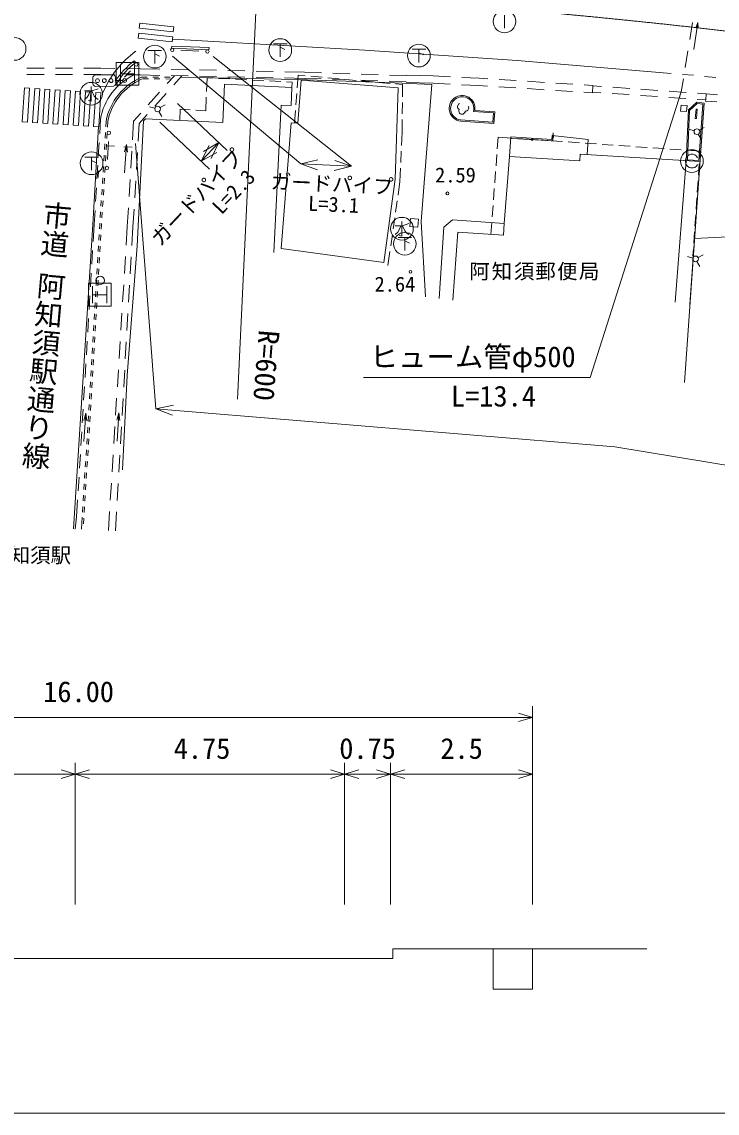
# Model space of a CAD drawing. Units: millimetres, scale not verified. Extents: x 40000 to 680000, y 20000 to 380000.
# Drawn here: x 106568 to 167835, y 205000 to 301120 of the extents above; entities that cross this region are included whole.
import ezdxf
from ezdxf.enums import TextEntityAlignment as Align

# ---------------------------------------------------------------- set-up
doc = ezdxf.new("R2010")
doc.units = ezdxf.units.MM
doc.header["$LTSCALE"] = 1000
doc.linetypes.add('CHAIN', pattern=[18.5, 12, -1.5, 3.5, -1.5])
for name, color, linetype, lineweight in [('M-BGD', 7, 'Continuous', 13), ('M-BGD-EXST', 7, 'Continuous', 13), ('M-BMK', 2, 'CHAIN', 13), ('M-BMK-OTRS', 5, 'Continuous', 13), ('M-BMK-SRVR', 3, 'Continuous', 13), ('M-STR-HTXT', 7, 'Continuous', 13), ('M-STR-STRC', 7, 'Continuous', 13), ('M-STR-STRD', 7, 'Continuous', 13), ('M-TTL-BAND', 7, 'Continuous', 13)]:
    doc.layers.add(name, color=color, linetype=linetype, lineweight=lineweight)
doc.layers.add('M-BGD-HTXT', color=7, linetype='Continuous')
doc.styles.add('@ＭＳ ゴシック', font='')
doc.styles.add('ＭＳ ゴシック', font='')
doc.styles.get('@ＭＳ ゴシック').set_extended_font_data('@MS Gothic')
doc.styles.get('ＭＳ ゴシック').set_extended_font_data('MS Gothic')

msp = doc.modelspace()

# ---------------------------------------------------------------- linework, layer by layer
at = {"layer": 'M-BGD'}
for p, q in [((165412, 299566), (165648, 301048)), ((166123, 301069), (165777, 298691)), ((166123, 301069), (165952, 300589)), ((166150, 300560), (166123, 301069)), ((120569, 298616), (122172, 298543)), ((165019, 297097), (165255, 298579)), ((107023, 297026), (108523, 297027)), ((109523, 297028), (111023, 297029)), ((112023, 297029), (113520, 297030)), ((113520, 297030), (114757, 297016)), ((107024, 296476), (108524, 296477)), ((109524, 296478), (111024, 296479)), ((112024, 296479), (113517, 296480)), ((113517, 296480), (114753, 296466)), ((116139, 296816), (115612, 296259)), ((115752, 296455), (116988, 296440)), ((115757, 297005), (116994, 296990)), ((118717, 296404), (116983, 296440)), ((118730, 296954), (116994, 296990)), ((120008, 296378), (119379, 295675)), ((121217, 296352), (119717, 296384)), ((121230, 296902), (119730, 296933)), ((120667, 296364), (119953, 295566)), ((123716, 296300), (122216, 296332)), ((123729, 296850), (122230, 296881)), ((122899, 296187), (122846, 294990)), ((123399, 296162), (122899, 296187)), ((124898, 296088), (123899, 296137)), ((126216, 296249), (124716, 296280)), ((126229, 296798), (124729, 296830)), ((126396, 296013), (125397, 296063)), ((128715, 296197), (127215, 296228)), ((128728, 296746), (127229, 296778)), ((131449, 296140), (129715, 296176)), ((131464, 296690), (129728, 296726)), ((130838, 295311), (130925, 296422)), ((130925, 296422), (131538, 296367)), ((132947, 296089), (131449, 296140)), ((132964, 296639), (131464, 296690)), ((132036, 296323), (133032, 296233)), ((133530, 296189), (134526, 296099)), ((135445, 296005), (133946, 296055)), ((135462, 296554), (133963, 296605)), ((135024, 296054), (136020, 295965)), ((137961, 296470), (136462, 296520)), ((140460, 296385), (138960, 296436)), ((142825, 296355), (140464, 296418)), ((144343, 296278), (142825, 296355)), ((146859, 296149), (145341, 296227)), ((147629, 296101), (146859, 296149)), ((164676, 294940), (164862, 296110)), ((124420, 295637), (124285, 292250)), ((124420, 295637), (130358, 295348)), ((127894, 295938), (126895, 295988)), ((129392, 295864), (128393, 295914)), ((130392, 295814), (129891, 295839)), ((130358, 295348), (130311, 293743)), ((130358, 295348), (130392, 295814)), ((131191, 295972), (130894, 292183)), ((131191, 295972), (139737, 295303)), ((137944, 295920), (136445, 295971)), ((136518, 295920), (137514, 295831)), ((138012, 295786), (139008, 295697)), ((140441, 295836), (138943, 295886)), ((139737, 295303), (139472, 287259)), ((139506, 295652), (140119, 295597)), ((140119, 295597), (140106, 294506)), ((142800, 295706), (140446, 295768)), ((144312, 295629), (142800, 295706)), ((146822, 295500), (145310, 295577)), ((147590, 295452), (146822, 295500)), ((150085, 295297), (148588, 295390)), ((150124, 295946), (148627, 296039)), ((152581, 295141), (151083, 295235)), ((152619, 295790), (151122, 295883)), ((155114, 295635), (153617, 295728)), ((156882, 295524), (156112, 295572)), ((156882, 295524), (156842, 294876)), ((157632, 295427), (156879, 295479)), ((160126, 295254), (158629, 295358)), ((162620, 295082), (161123, 295185)), ((118711, 294930), (117711, 293813)), ((119285, 294821), (118285, 293704)), ((122824, 294490), (122772, 293293)), ((130721, 293816), (130799, 294813)), ((155076, 294986), (153579, 295079)), ((156842, 294876), (156074, 294923)), ((157596, 294878), (156845, 294930)), ((160090, 294706), (158593, 294809)), ((162584, 294533), (161087, 294637)), ((165078, 294361), (163581, 294464)), ((165114, 294910), (163618, 295013)), ((166826, 294240), (166075, 294292)), ((166864, 294788), (166112, 294841)), ((166818, 294145), (166826, 294240)), ((167819, 294064), (166818, 294145)), ((166864, 294788), (166826, 294240)), ((167870, 294705), (166864, 294788)), ((117811, 293648), (118292, 293511)), ((118654, 293225), (118897, 292788)), ((118751, 293564), (119187, 293807)), ((120513, 293432), (120494, 292440)), ((121393, 293378), (120513, 293432)), ((122772, 293293), (121892, 293347)), ((129411, 293770), (128773, 280796)), ((129411, 293770), (130311, 293743)), ((130595, 292207), (130682, 293317)), ((140101, 294006), (140090, 293007)), ((148240, 293191), (146474, 293315)), ((148169, 292171), (148240, 293191)), ((166690, 293965), (164952, 269345)), ((165310, 293360), (165115, 288884)), ((165310, 293360), (166050, 294037)), ((165904, 292619), (165974, 293433)), ((165974, 293433), (166074, 293424)), ((166003, 292610), (166074, 293424)), ((166050, 294037), (166690, 293965)), ((113502, 292540), (113428, 291299)), ((116414, 292365), (116317, 290731)), ((117044, 293068), (116414, 292365)), ((117617, 292959), (116903, 292161)), ((117284, 292411), (117470, 292591)), ((117470, 292591), (124285, 292250)), ((130296, 292230), (129430, 281155)), ((130296, 292230), (130894, 292183)), ((140084, 292507), (140072, 291416)), ((148169, 292171), (145235, 292376)), ((166003, 292610), (165904, 292619)), ((116903, 292161), (116811, 290615)), ((140072, 291416), (140022, 290241)), ((153377, 291337), (153349, 290653)), ((153377, 291337), (153364, 291016)), ((165327, 291652), (165808, 291515)), ((166266, 291568), (166703, 291811)), ((113380, 290500), (113308, 289302)), ((114110, 289003), (114194, 290592)), ((115779, 290311), (115610, 289670)), ((115779, 290311), (115626, 287816)), ((115869, 289655), (115779, 290311)), ((148541, 290964), (148462, 289925)), ((148541, 290964), (149706, 290884)), ((149640, 290986), (149532, 289262)), ((149640, 290986), (153256, 290760)), ((153349, 290653), (149735, 290846)), ((149735, 290846), (151434, 290755)), ((150205, 290849), (151202, 290780)), ((153349, 290653), (151651, 290744)), ((151701, 290745), (152699, 290676)), ((153198, 290642), (154195, 290572)), ((153256, 290760), (153290, 291115)), ((153290, 291115), (156473, 290768)), ((153349, 290653), (153362, 290975)), ((154694, 290538), (155692, 290469)), ((156190, 290434), (157188, 290365)), ((156473, 290768), (156386, 289429)), ((157687, 290330), (158685, 290261)), ((166170, 291228), (166413, 290792)), ((114746, 290163), (114013, 290207)), ((116277, 290071), (115544, 290115)), ((116257, 289733), (116168, 288236)), ((116751, 289616), (116662, 288119)), ((140001, 289741), (139959, 288742)), ((148425, 289426), (148350, 288429)), ((155726, 288875), (155763, 289468)), ((155763, 289468), (166326, 288808)), ((159183, 290227), (160181, 290157)), ((160680, 290123), (161677, 290054)), ((162176, 290019), (163174, 289950)), ((163673, 289915), (164670, 289846)), ((165169, 289812), (166334, 289731)), ((166334, 289731), (166292, 289117)), ((113260, 288504), (113188, 287306)), ((149532, 289262), (149074, 283351)), ((149532, 289262), (155726, 288875)), ((165115, 288884), (164148, 276416)), ((166257, 288618), (166188, 287621)), ((113302, 287402), (113332, 287986)), ((139938, 288243), (139889, 287068)), ((148312, 287930), (148237, 286933)), ((166275, 288088), (165429, 276268)), ((113140, 286507), (113067, 285310)), ((116108, 287238), (116019, 285740)), ((116602, 287121), (116513, 285623)), ((138470, 279921), (139472, 287259)), ((139889, 287068), (139714, 285845)), ((166153, 287122), (166084, 286124)), ((148199, 286434), (148124, 285437)), ((166049, 285625), (165980, 284628)), ((115959, 284742), (115862, 283108)), ((116453, 284625), (116361, 283079)), ((139643, 285350), (139501, 284360)), ((148087, 284939), (148012, 283942)), ((113019, 284511), (112945, 283270)), ((139430, 283865), (139289, 282875)), ((143761, 283030), (144505, 283683)), ((144505, 283683), (149074, 283351)), ((165945, 284129), (165876, 283131)), ((112945, 283270), (112855, 281779)), ((115862, 283108), (115758, 281438)), ((116361, 283079), (116265, 281411)), ((143345, 276740), (143761, 283030)), ((147974, 283443), (147896, 282403)), ((149010, 282333), (149074, 283351)), ((165841, 282633), (165772, 281635)), ((139218, 282380), (139076, 281390)), ((144551, 276595), (144982, 282585)), ((144982, 282585), (149010, 282333)), ((165833, 282027), (171540, 282346)), ((112807, 280981), (112735, 279783)), ((138470, 279921), (129430, 281155)), ((139005, 280895), (138830, 279672)), ((165737, 281136), (165695, 280523)), ((115696, 280439), (115604, 278942)), ((116207, 280413), (116121, 278915)), ((165211, 280441), (165692, 280304)), ((166054, 280018), (166297, 279581)), ((166150, 280357), (166587, 280600)), ((112687, 278984), (112615, 277787)), ((115542, 277944), (115449, 276447)), ((116063, 277917), (115977, 276420)), ((112567, 276988), (112495, 275790)), ((112447, 274992), (112375, 273794)), ((115387, 275449), (115295, 273952)), ((115919, 275421), (115832, 273924)), ((112327, 272995), (112255, 271797)), ((115233, 272954), (115140, 271457)), ((115775, 272925), (115688, 271428)), ((112207, 270999), (112135, 269801)), ((115078, 270459), (114985, 268961)), ((115631, 270430), (115544, 268932)), ((112087, 269002), (112015, 267805)), ((114924, 267963), (114831, 266466)), ((115487, 267934), (115400, 266436)), ((111967, 267006), (111895, 265808)), ((112195, 266644), (112024, 266004)), ((112195, 266644), (112034, 264149)), ((112283, 265987), (112195, 266644)), ((115121, 266676), (114950, 266036)), ((115121, 266676), (114960, 264181)), ((115209, 266019), (115121, 266676)), ((114769, 265468), (114676, 263971)), ((115343, 265438), (115256, 263940)), ((111847, 265010), (111775, 263812)), ((111727, 263013), (111655, 261815)), ((114614, 262973), (114522, 261476)), ((115199, 262942), (115112, 261444)), ((111607, 261017), (111536, 259819)), ((114460, 260478), (114367, 258981)), ((115054, 260446), (114968, 258949)), ((111488, 259020), (111398, 257530)), ((114305, 257982), (114202, 256312)), ((114910, 257950), (114814, 256283)), ((111398, 257530), (111277, 256448)), ((111897, 257500), (111814, 256423))]:
    msp.add_line(p, q, dxfattribs=at)
for points in [[(120570, 296256), (130875, 296043), (139413, 295733), (142705, 295602)], [(142147, 276885), (141749, 283545), (142705, 295602)], [(145223, 292477), (148076, 292278), (148134, 293099), (146360, 293223)], [(117284, 292411), (116742, 281387), (115863, 269970), (115432, 261659)], [(60791, 219513), (83923, 219513), (83923, 218609), (139269, 218609), (139269, 219474), (161644, 219474)], [(148093, 219474), (148093, 215930), (151575, 215930), (151575, 219474)]]:
    msp.add_lwpolyline(points, dxfattribs=at)
for points in [[(164660, 293781), (164616, 293261), (165137, 293217), (165181, 293737)], [(165219, 288977), (166233, 288914), (166583, 293876), (166084, 293932), (165408, 293314)], [(140824, 283803), (140759, 283106), (141456, 283042), (141520, 283739)]]:
    msp.add_lwpolyline(points, close=True, dxfattribs=at)
for centre, radius in [((119819, 298650), 150), ((122921, 298509), 150), ((116654, 297362), 150), ((115098, 295713), 150), ((118533, 293443), 250), ((114234, 291341), 150), ((166048, 291446), 250), ((151542, 290750), 75), ((151542, 290750), 37.5), ((153363, 290995), 75), ((153363, 290995), 37.5), ((114070, 288254), 150), ((144066, 286008), 125), ((165932, 280236), 250), ((140812, 279107), 125), ((113470, 278350), 375)]:
    msp.add_circle(centre, radius, dxfattribs=at)
for centre, radius, start, end in [((118714, 291658), 5286, 115.046, 170.39509), ((145357, 293503), 1133, 350.46644, 263.84484), ((145371, 293492), 1026, 344.75174, 270.25564), ((145245, 293655), 288, 114.70714, 241.57764), ((145354, 293262), 283, 150.42064, 357.79164), ((145654, 293539), 288, 266.63464, 33.50514)]:
    msp.add_arc(centre, radius, start, end, dxfattribs=at)
at = {"layer": 'M-BGD-EXST'}
for p, q in [((149100, 301707), (149100, 300557)), ((128739, 299182), (129939, 299182)), ((129339, 299182), (129339, 298032)), ((117685, 298609), (118885, 298609)), ((118285, 298609), (118285, 297459)), ((118285, 298309), (118685, 298109)), ((129339, 298882), (129739, 298682)), ((140954, 298699), (142154, 298699)), ((141554, 298699), (141554, 297549)), ((141554, 298399), (141954, 298199)), ((112681, 295433), (112681, 294133)), ((113281, 295233), (112731, 295033)), ((112081, 295033), (112581, 295033)), ((112331, 294483), (112081, 294283)), ((112481, 294733), (112331, 294483)), ((112681, 294133), (112431, 294183)), ((112581, 295033), (112481, 294733)), ((112731, 295033), (112931, 294583)), ((112931, 294583), (113081, 294433)), ((113081, 294433), (113281, 294283)), ((112118, 289214), (113318, 289214)), ((112718, 289214), (112718, 288064)), ((112718, 288914), (113118, 288714)), ((139459, 283148), (139959, 283148)), ((139709, 282598), (139459, 282398)), ((139859, 282848), (139709, 282598)), ((139959, 283148), (139859, 282848)), ((140059, 283548), (140059, 282248)), ((140659, 283348), (140109, 283148)), ((140109, 283148), (140309, 282698)), ((140309, 282698), (140459, 282548)), ((139714, 282121), (140914, 282121)), ((140059, 282248), (139809, 282298)), ((140314, 282121), (140314, 280971)), ((140314, 281821), (140714, 281621)), ((140459, 282548), (140659, 282398))]:
    msp.add_line(p, q, dxfattribs=at)
for centre in [(149100, 301157), (105936, 298737), (118285, 298059), (129339, 298632), (141554, 298149), (112681, 294783), (112718, 288664), (140059, 282898), (140314, 281571)]:
    msp.add_circle(centre, 1000, dxfattribs=at)
at = {"layer": 'M-BMK'}
for centre, start, end in [((98967, -295638), 83.96594, 84.72989), ((98967, -295637), 83.19227, 83.96594)]:
    msp.add_arc(centre, 599998, start, end, dxfattribs=at)
at = {"layer": 'M-BMK-OTRS'}
for p, q in [((116920, 300565), (116968, 301013)), ((116968, 301013), (119965, 300691)), ((116872, 300118), (119869, 299797)), ((116920, 300565), (119917, 300244)), ((119965, 300691), (119917, 300244)), ((165741, 296409), (164770, 296495)), ((167717, 296215), (166722, 296313)), ((106610, 292322), (106803, 295295)), ((106803, 295295), (107252, 295266)), ((107059, 292292), (107252, 295266)), ((107508, 292263), (107701, 295237)), ((107701, 295237), (108150, 295208)), ((107957, 292234), (108150, 295208)), ((108406, 292205), (108599, 295179)), ((108599, 295179), (109048, 295150)), ((108855, 292176), (109048, 295150)), ((109304, 292147), (109497, 295121)), ((109497, 295121), (109946, 295092)), ((109753, 292118), (109946, 295092)), ((110202, 292089), (110395, 295062)), ((110395, 295062), (110844, 295033)), ((110651, 292059), (110844, 295033)), ((111100, 292030), (111293, 295004)), ((111293, 295004), (111742, 294975)), ((111549, 292001), (111742, 294975)), ((111999, 291972), (112191, 294946)), ((112191, 294946), (112641, 294917)), ((112448, 291943), (112641, 294917)), ((112897, 291914), (113090, 294888)), ((113090, 294888), (113539, 294859)), ((107059, 292292), (106610, 292322)), ((107957, 292234), (107508, 292263)), ((108855, 292176), (108406, 292205)), ((109753, 292118), (109304, 292147)), ((110651, 292059), (110202, 292089)), ((111549, 292001), (111100, 292030)), ((112448, 291943), (111999, 291972))]:
    msp.add_line(p, q, dxfattribs=at)
for points in [[(119869, 299797), (119821, 299349), (116824, 299671), (116872, 300118)], [(119888, 299580), (124526, 299326), (136799, 298633), (150206, 297701), (163779, 296581)], [(113539, 294859), (113346, 291885), (112897, 291914)], [(113330, 291888), (112813, 283278), (111136, 256455)]]:
    msp.add_lwpolyline(points, dxfattribs=at)
msp.add_arc((121563, 291611), 8499, 125.57801, 157.33237, dxfattribs=at)
at = {"layer": 'M-BMK-SRVR'}
msp.add_line((127264, 303443), (125584, 267874), dxfattribs=at)
at = {"layer": 'M-STR-HTXT'}
for p, q in [((119851, 298103), (131137, 288599)), ((123429, 298079), (135613, 288395)), ((164676, 294940), (156643, 269806)), ((120290, 293930), (124667, 289799)), ((118734, 292281), (123111, 288150)), ((116598, 290400), (118386, 267044)), ((123940, 290485), (122384, 288837)), ((123940, 290485), (122583, 289703)), ((123940, 290485), (123237, 289086)), ((122384, 288837), (123086, 290237)), ((122384, 288837), (123740, 289619)), ((131137, 288599), (132656, 288980)), ((131137, 288599), (135613, 288395)), ((131137, 288599), (132615, 288081)), ((135613, 288395), (134094, 288014)), ((135613, 288395), (134135, 288913)), ((156643, 269806), (136659, 269806)), ((118386, 267044), (119918, 267369)), ((118386, 267044), (119844, 266472)), ((151575, 223368), (151575, 240857)), ((71564, 239857), (151575, 239857)), ((151575, 239857), (150325, 240232)), ((151575, 239857), (150325, 239482)), ((111282, 223368), (111282, 235857)), ((135005, 223368), (135005, 235857)), ((139058, 223368), (139058, 235857)), ((87559, 234857), (111282, 234857)), ((111282, 234857), (110032, 235232)), ((111282, 234857), (110032, 234482)), ((111282, 234857), (112532, 235232)), ((135005, 234857), (111282, 234857)), ((111282, 234857), (112532, 234482)), ((135005, 234857), (133755, 235232)), ((135005, 234857), (133755, 234482)), ((135005, 234857), (136255, 235232)), ((135005, 234857), (139058, 234857)), ((135005, 234857), (136255, 234482)), ((139058, 234857), (137808, 235232)), ((139058, 234857), (137808, 234482)), ((139058, 234857), (140308, 235232)), ((139058, 234857), (151575, 234857)), ((139058, 234857), (140308, 234482)), ((151575, 234857), (150325, 235232)), ((151575, 234857), (150325, 234482))]:
    msp.add_line(p, q, dxfattribs=at)
msp.add_lwpolyline([(118386, 267044), (158809, 263696), (293127, 241558)], dxfattribs=at)
at = {"layer": 'M-STR-STRC'}
for p, q in [((114876, 295538), (114876, 297538)), ((114876, 297538), (116876, 297538)), ((115251, 297288), (115251, 295788)), ((116501, 297288), (116501, 295788)), ((116876, 297538), (116876, 295538)), ((112833, 296236), (112837, 295636)), ((113032, 296437), (114632, 296446)), ((114833, 296247), (114837, 295647)), ((115251, 296538), (116501, 296538)), ((114638, 295446), (113038, 295437)), ((114835, 295947), (115468, 295950)), ((116876, 295538), (114876, 295538)), ((165357, 289403), (165207, 289303)), ((165507, 289453), (165357, 289403)), ((165707, 289453), (165507, 289453)), ((165857, 289403), (165707, 289453)), ((166007, 289303), (165857, 289403)), ((165107, 289153), (165057, 288953)), ((165057, 288953), (165057, 288753)), ((165057, 288753), (165107, 288553)), ((165207, 289303), (165107, 289153)), ((165107, 288553), (165207, 288403)), ((165207, 288403), (165357, 288303)), ((165857, 288303), (166007, 288403)), ((166107, 289153), (166007, 289303)), ((166007, 288403), (166107, 288553)), ((165357, 288303), (165507, 288253)), ((165507, 288253), (165707, 288253)), ((165707, 288253), (165857, 288303)), ((112432, 276090), (112432, 278090)), ((112432, 278090), (114432, 278090)), ((112807, 277840), (112807, 276340)), ((114057, 277840), (114057, 276340)), ((114432, 278090), (114432, 276090)), ((112807, 277090), (114057, 277090)), ((114432, 276090), (112432, 276090))]:
    msp.add_line(p, q, dxfattribs=at)
for centre, radius in [((113235, 295938), 167), ((113835, 295941), 167), ((114435, 295944), 167), ((115635, 295951), 167), ((165607, 288853), 1000)]:
    msp.add_circle(centre, radius, dxfattribs=at)
for centre, radius, start, end in [((113146, 296126), 331, 109.99605, 160.58809), ((114557, 296168), 288, 15.82358, 74.76056), ((113122, 295724), 299, 197.07114, 253.513), ((114568, 295714), 277, 284.6056, 345.97853)]:
    msp.add_arc(centre, radius, start, end, dxfattribs=at)
at = {"layer": 'M-STR-STRD'}
for p, q in [((119776, 298989), (119767, 298789)), ((119776, 298989), (123065, 298854)), ((119767, 298789), (123057, 298654)), ((123065, 298854), (123057, 298654)), ((116469, 297692), (116604, 297545)), ((117125, 296248), (117625, 296245)), ((117743, 296094), (117243, 296097)), ((118125, 296242), (118625, 296239)), ((118743, 296088), (118243, 296091)), ((119125, 296236), (119625, 296233)), ((119743, 296082), (119243, 296085)), ((114806, 295899), (114963, 295776)), ((113994, 292383), (113964, 291884)), ((114141, 292336), (114111, 291837)), ((113934, 291385), (113904, 290886)), ((114081, 291338), (114051, 290839)), ((113874, 290387), (113844, 289888)), ((114021, 290340), (113991, 289841)), ((113814, 289389), (113784, 288890)), ((113961, 289342), (113931, 288843)), ((113754, 288390), (113724, 287891)), ((113901, 288344), (113871, 287845)), ((113694, 287392), (113664, 286893)), ((113841, 287345), (113811, 286846)), ((113634, 286394), (113604, 285895)), ((113781, 286347), (113751, 285848)), ((113574, 285396), (113544, 284897)), ((113721, 285349), (113691, 284850)), ((113514, 284398), (113484, 283899)), ((113661, 284351), (113631, 283852)), ((113444, 283240), (113423, 282900)), ((113453, 283400), (113444, 283240)), ((113594, 283231), (113571, 282854)), ((113601, 283353), (113594, 283231)), ((113393, 282401), (113364, 281902)), ((113541, 282354), (113511, 281855)), ((113334, 281403), (113304, 280904)), ((113481, 281356), (113451, 280857)), ((113274, 280405), (113244, 279906)), ((113421, 280358), (113391, 279859)), ((113214, 279407), (113184, 278908)), ((113361, 279360), (113331, 278861)), ((113154, 278409), (113124, 277909)), ((113301, 278362), (113271, 277863)), ((113094, 277410), (113064, 276911)), ((113241, 277363), (113211, 276864)), ((113034, 276412), (113004, 275913)), ((113181, 276365), (113151, 275866)), ((112974, 275414), (112944, 274915)), ((113121, 275367), (113091, 274868)), ((112914, 274416), (112884, 273917)), ((113061, 274369), (113031, 273870)), ((112854, 273418), (112824, 272918)), ((113001, 273371), (112971, 272872)), ((112794, 272419), (112764, 271920)), ((112941, 272372), (112911, 271873)), ((112734, 271421), (112704, 270922)), ((112881, 271374), (112851, 270875)), ((112674, 270423), (112644, 269924)), ((112821, 270376), (112791, 269877)), ((112614, 269425), (112584, 268926)), ((112761, 269378), (112731, 268879)), ((112554, 268427), (112524, 267927)), ((112701, 268380), (112671, 267881)), ((112494, 267428), (112464, 266929)), ((112641, 267381), (112611, 266882)), ((112434, 266430), (112404, 265931)), ((112581, 266383), (112551, 265884)), ((112374, 265432), (112344, 264933)), ((112521, 265385), (112491, 264886)), ((112314, 264434), (112284, 263935)), ((112461, 264387), (112431, 263888)), ((112254, 263436), (112224, 262936)), ((112401, 263389), (112371, 262890)), ((112194, 262437), (112164, 261938)), ((112341, 262390), (112311, 261891)), ((112134, 261439), (112104, 260940)), ((112281, 261392), (112251, 260893)), ((112074, 260441), (112044, 259942)), ((112221, 260394), (112191, 259895)), ((112014, 259443), (111984, 258944)), ((112161, 259396), (112131, 258897)), ((111954, 258445), (111924, 257945)), ((112101, 258398), (112071, 257899)), ((112040, 257400), (112001, 256901))]:
    msp.add_line(p, q, dxfattribs=at)
for centre, radius, start, end in [((121184, 291650), 7664, 127.96875, 146.32809), ((121257, 291582), 7563, 127.96761, 146.32695), ((119244, 291330), 5355, 113.31061, 168.65971), ((119240, 291334), 5196, 113.52495, 168.87404)]:
    msp.add_arc(centre, radius, start, end, dxfattribs=at)
at = {"layer": 'M-TTL-BAND'}
msp.add_line((40000, 205000), (579000, 205000), dxfattribs=at)

# ---------------------------------------------------------------- texts
at = {"layer": 'M-BGD', "style": 'ＭＳ ゴシック'}
for s, p in [('2.59', (142980, 286577)), ('2.64', (137646, 276960))]:
    msp.add_text(s, height=1320, dxfattribs=at).set_placement(p, align=Align.BOTTOM_LEFT)
for s, p in [('阿', (146900, 279144)), ('知', (148864, 279144)), ('須', (150829, 279144)), ('郵', (152711, 279144)), ('便', (154635, 279144)), ('局', (156558, 279144))]:
    msp.add_text(s, height=1320, dxfattribs=at).set_placement(p, align=Align.MIDDLE_CENTER)
at = {"layer": 'M-BGD-HTXT', "style": '@ＭＳ ゴシック'}
msp.add_text('市道 阿知須駅通り線', height=1833, rotation=265.01, dxfattribs=at).set_placement((107287, 273602), align=Align.BOTTOM_CENTER)
at = {"layer": 'M-BGD-HTXT', "style": 'ＭＳ ゴシック'}
msp.add_text('ＪＲ阿知須駅', height=1320, dxfattribs=at).set_placement((100102, 253088), align=Align.BOTTOM_LEFT)
at = {"layer": 'M-BMK-SRVR', "style": 'ＭＳ ゴシック'}
msp.add_text('R=600', height=1833, rotation=265.4, dxfattribs=at).set_placement((128374, 273954), align=Align.MIDDLE_LEFT)
at = {"layer": 'M-STR-HTXT', "style": 'ＭＳ ゴシック'}
for s, rotation, p in [('ガードパイプ', 46.656, (122760, 284946)), ('L=2.3', 46.656, (125995, 285433)), ('ガードパイプ', 357.394, (133864, 285792)), ('L=3.1', 357.394, (133993, 283990))]:
    msp.add_text(s, height=1320, rotation=rotation, dxfattribs=at).set_placement(p, align=Align.BOTTOM_CENTER)
for s, p in [('ヒューム管φ500', (137229, 270156)), ('L=13.4', (144383, 266689))]:
    msp.add_text(s, height=1833, dxfattribs=at).set_placement(p, align=Align.BOTTOM_LEFT)
for s, p in [('16.00', (111570, 240657)), ('4.75', (122448, 235657)), ('0.75', (137032, 235657)), ('2.5', (145317, 235657))]:
    msp.add_text(s, height=1833, dxfattribs=at).set_placement(p, align=Align.BOTTOM_CENTER)

doc.saveas('drawing.dxf')
